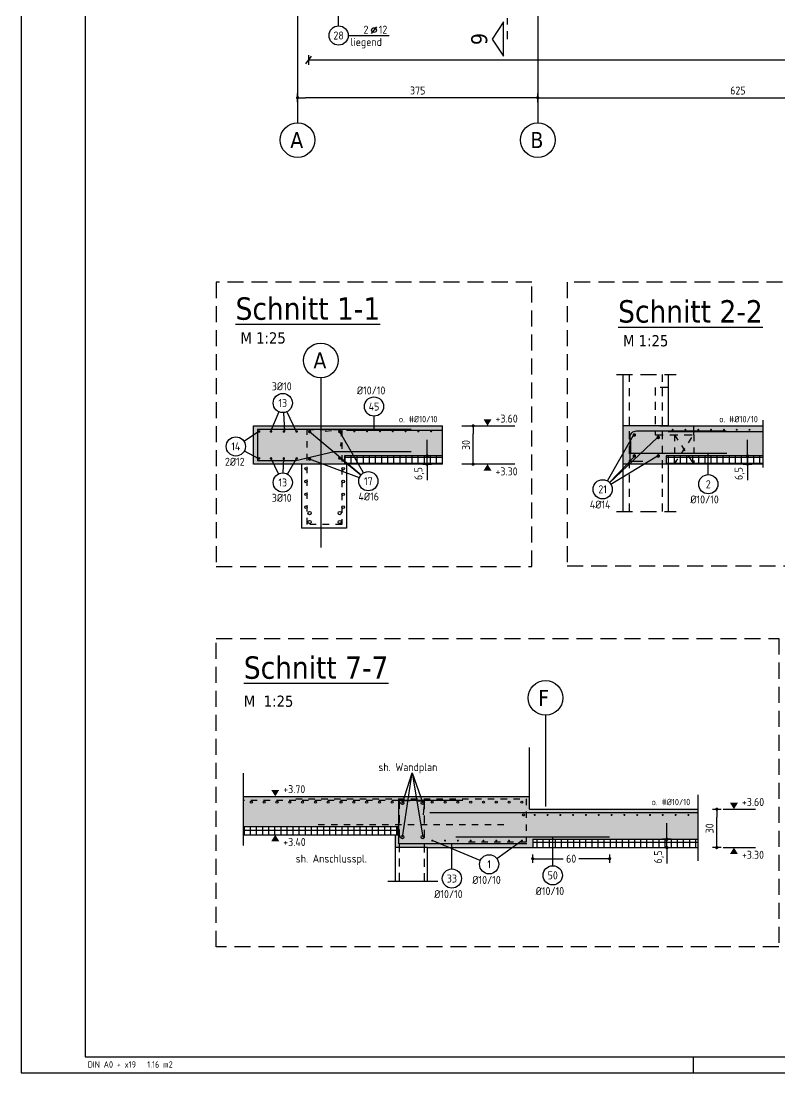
# Model space of a CAD drawing. Extents: x -19 to 96, y 0 to 49.
# Drawn here: x 5.99 to 17.84, y 0 to 16.43 of the extents above; entities that cross this region are included whole.
import ezdxf
from ezdxf.enums import TextEntityAlignment as Align

# ---------------------------------------------------------------- set-up
doc = ezdxf.new("R2010")
doc.units = 0
doc.header["$LTSCALE"] = 0.5
for name, pattern in [('AUSGEZOGEN', [1000.01, 1000, 0.01]), ('DASHED', [0.75, 0.5, -0.25]), ('DOT', [0.175, 0.05, -0.125]), ('HIDDEN', [0.375, 0.25, -0.125]), ('HIDDEN2', [0.187, 0.125, -0.062]), ('PUNKT', [0.175, 0.05, -0.125]), ('STRICHLINIE', [0.75, 0.5, -0.25]), ('STRICHPUNKT2', [0.55, 0.25, -0.125, 0.05, -0.125]), ('VERDECKT', [0.375, 0.25, -0.125])]:
    doc.linetypes.add(name, pattern=pattern)
for name, color, linetype in [('ACHSEN', 7, 'Continuous'), ('AFU', 7, 'Continuous'), ('BETON', 7, 'Continuous'), ('DETAIL', 7, 'Continuous'), ('DRUEBER', 7, 'Continuous'), ('grau_mittel', 7, 'Continuous'), ('Halbfertigteile', 7, 'Continuous'), ('HILFE', 7, 'Continuous'), ('koten', 7, 'Continuous'), ('MASSE', 7, 'Continuous'), ('OBJEKT', 7, 'Continuous'), ('RAHMEN', 7, 'Continuous'), ('RND', 7, 'Continuous'), ('SCHNITTE', 7, 'Continuous'), ('SFP_Achsen', 7, 'Continuous'), ('TEXT', 7, 'Continuous'), ('VERDECKT1', 7, 'Continuous')]:
    doc.layers.add(name, color=color, linetype=linetype)
doc.layers.add('NOPLOT', color=7, linetype='Continuous', plot=False)
doc.styles.add('helv', font='tahoma.ttf')
doc.styles.add('txt', font='isocp.shx')
doc.linetypes.add('AFU_50K', pattern='A,0.15,["/",Standard,S=0.2,R=0,X=-0.01,Y=-0.1],0.07,["/",Standard,S=0.2,R=0,X=-0.01,Y=-0.1],0.15', length=0.37)
doc.linetypes.add('AFU_50L', pattern='A,0.75,["/",Standard,S=0.2,R=0,X=-0.01,Y=-0.1],0.07,["/",Standard,S=0.2,R=0,X=-0.01,Y=-0.1],0.75', length=1.57)
doc.linetypes.add('AFU_50M', pattern='A,0.45,["/",Standard,S=0.2,R=0,X=-0.01,Y=-0.1],0.07,["/",Standard,S=0.2,R=0,X=-0.01,Y=-0.1],0.45', length=0.97)
doc.dimstyles.new('DOT_I', dxfattribs={"dimscale": 0.5, "dimtxt": 0.25, "dimasz": 0.25, "dimexe": 0.1, "dimexo": 0.3, "dimgap": 0.1, "dimtad": 1, "dimdec": 3, "dimzin": 3, "dimtxsty": 'txt', "dimblk": 'DOT', "dimblk1": 'DOT', "dimblk2": 'DOT', "dimsah": 1, "dimcen": 0.1, "dimse1": 1, "dimse2": 1, "dimazin": 0, "dimtfac": 1, "dimtdec": 4, "dimtix": 1, "dimtmove": 2, "dimatfit": 3, "dimfxl": 0, "dimtvp": 1, "dimtolj": 1, "dimtzin": 0, "dimarcsym": 0})
pattern_1 = [(180, (-13.28825, -12.87574), (-7e-18, -0.09525), []), (270, (-13.28825, -12.87574), (0.09525, -2e-17), [])]

# ---------------------------------------------------------------- blocks, each defined once
blk = doc.blocks.new('A0-19-0')
at = {"layer": 'RAHMEN'}
for p, q in [((0, 84.1), (0, 0)), ((0, 0), (137.9, 0))]:
    blk.add_line(p, q, dxfattribs=at)
at = {"layer": 'RAHMEN', "color": 5}
for p, q in [((2, 83.6), (2, 0.5)), ((2, 0.5), (137.4, 0.5))]:
    blk.add_line(p, q, dxfattribs=at)
at = {"layer": 'RAHMEN', "color": 7}
blk.add_line((21, 0), (21, 0.5), dxfattribs=at)
at = {"layer": 'RAHMEN', "color": 7, "style": 'txt'}
blk.add_text('DIN A0 + x19   1.16 m2', height=0.2, dxfattribs=at).set_placement((2.083, 0.164))
blk = doc.blocks.new('DOT')
at = {"layer": 'MASSE', "color": 7, "linetype": 'Continuous'}
for p, q in [((0, 0), (-1, 0)), ((0, 0.54), (0, -0.54))]:
    blk.add_line(p, q, dxfattribs=at)
at = {"layer": 'MASSE', "color": 7, "linetype": 'Continuous', "const_width": 0.2}
blk.add_lwpolyline([(-0.1, 0, 1), (0.1, 0, 1)], format="xyb", close=True, dxfattribs=at)
blk = doc.blocks.new('*D64')
at = {"layer": 'Defpoints', "color": 0, "linetype": 'AUSGEZOGEN', "transparency": 16777216}
for p in [(10.307, 15.232), (10.307, 15.232), (14.057, 15.232)]:
    blk.add_point(p, dxfattribs=at)
at = {"layer": 'MASSE', "color": 0, "linetype": 'AUSGEZOGEN', "lineweight": -2, "transparency": 16777216}
blk.add_line((13.932, 15.232), (10.432, 15.232), dxfattribs=at)
at = {"layer": 'MASSE', "color": 0, "linetype": 'AUSGEZOGEN', "lineweight": -2, "transparency": 16777216, "xscale": 0.125, "yscale": 0.125, "zscale": 0.125, "rotation": 180}
blk.add_blockref('DOT', (10.307, 15.232), dxfattribs=at)
at = {"layer": 'MASSE', "color": 0, "linetype": 'AUSGEZOGEN', "lineweight": -2, "transparency": 16777216, "xscale": 0.125, "yscale": 0.125, "zscale": 0.125}
blk.add_blockref('DOT', (14.057, 15.232), dxfattribs=at)
at = {"layer": 'MASSE', "color": 0, "linetype": 'AUSGEZOGEN', "transparency": 16777216, "insert": (12.182, 15.345), "char_height": 0.125, "attachment_point": 5, "style": 'txt'}
blk.add_mtext('\\A1;375', dxfattribs=at)
blk = doc.blocks.new('*D65')
at = {"layer": 'Defpoints', "color": 0, "linetype": 'AUSGEZOGEN', "transparency": 16777216}
for p in [(14.057, 15.232), (20.307, 15.232), (20.307, 15.232)]:
    blk.add_point(p, dxfattribs=at)
at = {"layer": 'MASSE', "color": 0, "linetype": 'AUSGEZOGEN', "lineweight": -2, "transparency": 16777216}
blk.add_line((14.182, 15.232), (20.182, 15.232), dxfattribs=at)
at = {"layer": 'MASSE', "color": 0, "linetype": 'AUSGEZOGEN', "lineweight": -2, "transparency": 16777216, "xscale": 0.125, "yscale": 0.125, "zscale": 0.125, "rotation": 180}
blk.add_blockref('DOT', (14.057, 15.232), dxfattribs=at)
at = {"layer": 'MASSE', "color": 0, "linetype": 'AUSGEZOGEN', "lineweight": -2, "transparency": 16777216, "xscale": 0.125, "yscale": 0.125, "zscale": 0.125}
blk.add_blockref('DOT', (20.307, 15.232), dxfattribs=at)
at = {"layer": 'MASSE', "color": 0, "linetype": 'AUSGEZOGEN', "transparency": 16777216, "insert": (17.182, 15.345), "char_height": 0.125, "attachment_point": 5, "style": 'txt'}
blk.add_mtext('\\A1;625', dxfattribs=at)
blk = doc.blocks.new('RND_HIN')
at = {"layer": 'RND', "color": 7, "linetype": 'Continuous'}
blk.add_circle((0, 0), 0.3, dxfattribs=at)
at = {"layer": 'RND', "color": 7, "linetype": 'Continuous', "style": 'txt'}
blk.add_attdef('POSI', text='', height=0.25, dxfattribs=at).set_placement((0, 0), align=Align.MIDDLE)
blk = doc.blocks.new('lei_gre')
at = {"layer": 'RND', "color": 7, "linetype": 'Continuous'}
for p, q in [((-0.09, -0.12), (0.09, 0.12)), ((0, 0.15), (0, -0.15))]:
    blk.add_line(p, q, dxfattribs=at)
blk = doc.blocks.new('okrd_u')
at = {"layer": 'koten', "color": 7, "linetype": 'Continuous'}
blk.add_solid([(-0.125, -0.202), (0.125, -0.202), (0, 0)], dxfattribs=at)
at = {"layer": 'koten', "style": 'txt'}
blk.add_attdef('OKRD', (0.25, -0.35), '', height=0.25, dxfattribs=at)
blk = doc.blocks.new('okrd_o')
at = {"layer": 'koten', "color": 7, "linetype": 'Continuous'}
blk.add_solid([(-0.125, 0.202), (0.125, 0.202), (0, 0)], dxfattribs=at)
at = {"layer": 'koten', "style": 'txt'}
blk.add_attdef('OKRD', (0.25, 0.1), '', height=0.25, dxfattribs=at)
blk = doc.blocks.new('*D172')
at = {"layer": 'Defpoints', "color": 0, "linetype": 'AUSGEZOGEN', "transparency": 16777216}
for p in [(13.048, 10.108), (13.048, 10.108), (13.048, 9.508)]:
    blk.add_point(p, dxfattribs=at)
at = {"layer": 'MASSE', "color": 0, "linetype": 'AUSGEZOGEN', "lineweight": -2, "transparency": 16777216}
blk.add_line((13.048, 9.633), (13.048, 9.983), dxfattribs=at)
at = {"layer": 'MASSE', "color": 0, "linetype": 'AUSGEZOGEN', "lineweight": -2, "transparency": 16777216, "xscale": 0.125, "yscale": 0.125, "zscale": 0.125}
for p, rotation in [((13.048, 10.108), 90), ((13.048, 9.508), 270)]:
    blk.add_blockref('DOT', p, dxfattribs=dict(at, rotation=rotation))
at = {"layer": 'MASSE', "color": 0, "linetype": 'AUSGEZOGEN', "transparency": 16777216, "insert": (12.935, 9.808), "char_height": 0.125, "attachment_point": 5, "rotation": 90, "style": 'txt'}
blk.add_mtext('\\A1;30', dxfattribs=at)
blk = doc.blocks.new('*D174')
at = {"layer": 'Defpoints', "color": 0, "linetype": 'AUSGEZOGEN', "transparency": 16777216}
for p in [(16.853, 4.12), (16.853, 4.12), (16.853, 3.52)]:
    blk.add_point(p, dxfattribs=at)
at = {"layer": 'MASSE', "color": 0, "linetype": 'AUSGEZOGEN', "lineweight": -2, "transparency": 16777216}
blk.add_line((16.853, 3.645), (16.853, 3.995), dxfattribs=at)
at = {"layer": 'MASSE', "color": 0, "linetype": 'AUSGEZOGEN', "lineweight": -2, "transparency": 16777216, "xscale": 0.125, "yscale": 0.125, "zscale": 0.125}
for p, rotation in [((16.853, 4.12), 90), ((16.853, 3.52), 270)]:
    blk.add_blockref('DOT', p, dxfattribs=dict(at, rotation=rotation))
at = {"layer": 'MASSE', "color": 0, "linetype": 'AUSGEZOGEN', "transparency": 16777216, "insert": (16.74, 3.82), "char_height": 0.125, "attachment_point": 5, "rotation": 90, "style": 'txt'}
blk.add_mtext('\\A1;30', dxfattribs=at)
blk = doc.blocks.new('RND_LEI')
at = {"layer": 'RND', "color": 7, "linetype": 'Continuous'}
blk.add_line((1.022, 0.066), (1.19, 0.27), dxfattribs=at)
for centre, radius in [((0, 0), 0.3), ((1.106, 0.168), 0.075)]:
    blk.add_circle(centre, radius, dxfattribs=at)
at = {"layer": 'RND', "color": 7, "linetype": 'Continuous', "style": 'txt'}
blk.add_attdef('POSL', text='', height=0.25, dxfattribs=at).set_placement((0, 0), align=Align.MIDDLE)
blk.add_attdef('ANZ', text='', height=0.25, dxfattribs=at).set_placement((0.931, 0.057), align=Align.RIGHT)
for tag, p in [('DUM', (1.253, 0.057)), ('ABSTD', (1.674, 0.057)), ('POSTXT', (0.374, -0.327))]:
    blk.add_attdef(tag, p, '', height=0.25, dxfattribs=at)
blk = doc.blocks.new('SCHN-1')
at = {"layer": 'SCHNITTE', "color": 5, "linetype": 'Continuous'}
blk.add_lwpolyline([(0.54, 0.125), (0, 0.485), (-0.54, 0.125)], close=True, dxfattribs=at)
at = {"layer": 'SCHNITTE', "color": 6, "linetype": 'Continuous', "style": 'helv'}
blk.add_attdef('SCHN-1', text='', height=0.5, dxfattribs=at).set_placement((0, 0.635), align=Align.CENTER)
blk = doc.blocks.new('*D197')
at = {"layer": 'Defpoints', "color": 0, "linetype": 'AUSGEZOGEN', "transparency": 16777216}
for p in [(12.329, 9.638), (12.329, 9.638), (12.329, 9.508)]:
    blk.add_point(p, dxfattribs=at)
at = {"layer": 'MASSE', "color": 0, "linetype": 'AUSGEZOGEN', "lineweight": -2, "transparency": 16777216}
for p, q in [((12.329, 9.763), (12.329, 9.888)), ((12.329, 9.508), (12.329, 9.638)), ((12.329, 9.383), (12.329, 9.258))]:
    blk.add_line(p, q, dxfattribs=at)
at = {"layer": 'MASSE', "color": 0, "linetype": 'AUSGEZOGEN', "lineweight": -2, "transparency": 16777216, "xscale": 0.125, "yscale": 0.125, "zscale": 0.125}
for p, rotation in [((12.329, 9.638), 270), ((12.329, 9.508), 90)]:
    blk.add_blockref('DOT', p, dxfattribs=dict(at, rotation=rotation))
at = {"layer": 'MASSE', "color": 0, "linetype": 'AUSGEZOGEN', "transparency": 16777216, "insert": (12.207, 9.362), "char_height": 0.125, "attachment_point": 5, "rotation": 90, "style": 'txt'}
blk.add_mtext('\\A1;6,5', dxfattribs=at)
blk = doc.blocks.new('*D218')
at = {"layer": 'Defpoints', "color": 0, "linetype": 'AUSGEZOGEN', "transparency": 16777216}
for p in [(13.979, 3.347), (13.979, 3.347), (15.179, 3.347)]:
    blk.add_point(p, dxfattribs=at)
at = {"layer": 'MASSE', "color": 0, "linetype": 'AUSGEZOGEN', "lineweight": -2, "transparency": 16777216}
for p, q in [((14.104, 3.347), (14.456, 3.347)), ((15.054, 3.347), (14.701, 3.347))]:
    blk.add_line(p, q, dxfattribs=at)
at = {"layer": 'MASSE', "color": 0, "linetype": 'AUSGEZOGEN', "lineweight": -2, "transparency": 16777216, "xscale": 0.125, "yscale": 0.125, "zscale": 0.125, "rotation": 180}
blk.add_blockref('DOT', (13.979, 3.347), dxfattribs=at)
at = {"layer": 'MASSE', "color": 0, "linetype": 'AUSGEZOGEN', "lineweight": -2, "transparency": 16777216, "xscale": 0.125, "yscale": 0.125, "zscale": 0.125}
blk.add_blockref('DOT', (15.179, 3.347), dxfattribs=at)
at = {"layer": 'MASSE', "color": 0, "linetype": 'AUSGEZOGEN', "transparency": 16777216, "insert": (14.579, 3.347), "char_height": 0.125, "attachment_point": 5, "style": 'txt'}
blk.add_mtext('\\A1;60', dxfattribs=at)
blk = doc.blocks.new('*D221')
at = {"layer": 'Defpoints', "color": 0, "linetype": 'AUSGEZOGEN', "transparency": 16777216}
for p in [(17.332, 9.638), (17.332, 9.638), (17.332, 9.508)]:
    blk.add_point(p, dxfattribs=at)
at = {"layer": 'MASSE', "color": 0, "linetype": 'AUSGEZOGEN', "lineweight": -2, "transparency": 16777216}
for p, q in [((17.332, 9.763), (17.332, 9.888)), ((17.332, 9.508), (17.332, 9.638)), ((17.332, 9.383), (17.332, 9.258))]:
    blk.add_line(p, q, dxfattribs=at)
at = {"layer": 'MASSE', "color": 0, "linetype": 'AUSGEZOGEN', "lineweight": -2, "transparency": 16777216, "xscale": 0.125, "yscale": 0.125, "zscale": 0.125}
for p, rotation in [((17.332, 9.638), 270), ((17.332, 9.508), 90)]:
    blk.add_blockref('DOT', p, dxfattribs=dict(at, rotation=rotation))
at = {"layer": 'MASSE', "color": 0, "linetype": 'AUSGEZOGEN', "transparency": 16777216, "insert": (17.21, 9.362), "char_height": 0.125, "attachment_point": 5, "rotation": 90, "style": 'txt'}
blk.add_mtext('\\A1;6,5', dxfattribs=at)
blk = doc.blocks.new('*D226')
at = {"layer": 'Defpoints', "color": 0, "linetype": 'AUSGEZOGEN', "transparency": 16777216}
for p in [(16.073, 3.65), (16.073, 3.65), (16.073, 3.52)]:
    blk.add_point(p, dxfattribs=at)
at = {"layer": 'MASSE', "color": 0, "linetype": 'AUSGEZOGEN', "lineweight": -2, "transparency": 16777216}
for p, q in [((16.073, 3.775), (16.073, 3.9)), ((16.073, 3.52), (16.073, 3.65)), ((16.073, 3.395), (16.073, 3.27))]:
    blk.add_line(p, q, dxfattribs=at)
at = {"layer": 'MASSE', "color": 0, "linetype": 'AUSGEZOGEN', "lineweight": -2, "transparency": 16777216, "xscale": 0.125, "yscale": 0.125, "zscale": 0.125}
for p, rotation in [((16.073, 3.65), 270), ((16.073, 3.52), 90)]:
    blk.add_blockref('DOT', p, dxfattribs=dict(at, rotation=rotation))
at = {"layer": 'MASSE', "color": 0, "linetype": 'AUSGEZOGEN', "transparency": 16777216, "insert": (15.951, 3.374), "char_height": 0.125, "attachment_point": 5, "rotation": 90, "style": 'txt'}
blk.add_mtext('\\A1;6,5', dxfattribs=at)

msp = doc.modelspace()

# ---------------------------------------------------------------- hatches: boundary and pattern name
at = {"layer": 'grau_mittel'}
for points in [[(11.0385, 9.6384), (12.5685, 9.6384), (12.5685, 10.1084), (9.6185, 10.1084), (9.6185, 9.5084), (11.0385, 9.5084)], [(11.8789, 3.7199), (11.8289, 3.7199), (11.8289, 3.5199), (13.9789, 3.5199), (13.9789, 3.6499), (16.5571, 3.6499), (16.5571, 4.1199), (13.9289, 4.1199), (13.9289, 4.3199), (9.4583, 4.3199), (9.4583, 3.8499), (11.8789, 3.8499)]]:
    msp.add_hatch(color=61, dxfattribs=at).paths.add_polyline_path(points)
at = {"layer": 'grau_mittel', "transparency": 33554687}
msp.add_hatch(color=61, dxfattribs=at).paths.add_polyline_path([(17.5718, 9.6384), (17.5718, 10.1084), (16.0922, 10.1084), (15.3922, 10.1084), (15.3922, 9.5084), (16.0622, 9.5084), (16.0622, 9.6384)])
at = {"layer": 'Halbfertigteile', "linetype": 'DOT', "transparency": 33554687}
h = msp.add_hatch(dxfattribs=at)
h.set_pattern_fill('ANSI37', color=171, scale=0.03, angle=135, style=0)
h.paths.add_polyline_path([(12.5685, 9.6384), (11.0385, 9.6384), (11.0385, 9.5084), (12.5685, 9.5084)])
at = {"layer": 'Halbfertigteile', "linetype": 'AUSGEZOGEN', "transparency": 33554687}
h = msp.add_hatch(dxfattribs=at)
h.set_pattern_fill('ANSI37', color=171, scale=0.03, angle=135, style=0)
h.paths.add_polyline_path([(16.0622, 9.6384), (16.0622, 9.5084), (17.5718, 9.5084), (17.5718, 9.6384)])
h = msp.add_hatch(dxfattribs=at)
h.set_pattern_fill('ANSI37', color=171, scale=0.03, angle=135, style=0)
h.set_pattern_definition(pattern_1)
h.paths.add_polyline_path([(11.8789, 3.8499), (9.4583, 3.8499), (9.4583, 3.7199), (11.8289, 3.7199), (11.8789, 3.7199)])
h = msp.add_hatch(dxfattribs=at)
h.set_pattern_fill('ANSI37', color=171, scale=0.03, angle=135, style=0)
h.set_pattern_definition(pattern_1)
h.paths.add_polyline_path([(14.1789, 3.6499), (13.9789, 3.6499), (13.9789, 3.5199), (14.1789, 3.5199)])
h.paths.add_polyline_path([(16.5571, 3.6499), (14.1789, 3.6499), (14.1789, 3.5199), (16.5571, 3.5199)])

# ---------------------------------------------------------------- linework, layer by layer
at = {"layer": 'ACHSEN', "color": 140, "linetype": 'AUSGEZOGEN'}
for p, q in [((10.3072, 16.7354), (10.3072, 14.8416)), ((14.0572, 16.7354), (14.0572, 14.8416)), ((10.6685, 10.8584), (10.6685, 8.2084)), ((14.1789, 5.587), (14.1789, 4.1617))]:
    msp.add_line(p, q, dxfattribs=at)
at = {"layer": 'AFU', "color": 8, "linetype": 'AFU_50L'}
msp.add_line((16.0922, 10.1084), (15.3922, 10.1084), dxfattribs=at)
at = {"layer": 'AFU', "color": 8, "linetype": 'AFU_50K'}
for p, q in [((11.0385, 9.5084), (10.3685, 9.5084)), ((12.3289, 3.5199), (11.8289, 3.5199))]:
    msp.add_line(p, q, dxfattribs=at)
at = {"layer": 'AFU', "color": 8, "linetype": 'AFU_50M'}
msp.add_line((16.0622, 9.5084), (15.3922, 9.5084), dxfattribs=at)
at = {"layer": 'BETON', "color": 6, "linetype": 'AUSGEZOGEN'}
for p, q in [((15.3922, 8.7721), (15.3922, 10.9096)), ((16.0922, 10.9096), (16.0922, 10.1084)), ((9.6185, 9.5084), (9.6185, 10.1084)), ((9.6185, 10.1084), (12.5685, 10.1084)), ((16.0922, 10.1084), (17.5718, 10.1084)), ((12.5685, 9.6384), (11.0385, 9.6384)), ((11.0385, 9.6384), (11.0385, 9.5084)), ((17.5718, 9.6384), (16.0622, 9.6384)), ((16.0622, 9.6384), (16.0622, 9.5084)), ((10.3685, 9.5084), (9.6185, 9.5084)), ((10.3685, 9.5084), (10.3685, 8.5084)), ((12.5685, 9.5084), (11.0385, 9.5084)), ((11.0685, 9.5084), (11.0685, 8.5084)), ((17.5718, 9.5084), (16.0622, 9.5084)), ((16.0922, 9.5084), (16.0922, 8.7721)), ((11.0685, 8.5084), (10.3685, 8.5084)), ((9.4583, 4.3199), (13.9289, 4.3199)), ((13.9289, 4.1199), (13.9289, 4.3199)), ((13.9289, 4.1199), (16.5571, 4.1199)), ((9.4583, 3.8499), (11.8789, 3.8499)), ((11.8789, 3.7199), (11.8789, 3.8499)), ((9.4583, 3.7199), (11.8289, 3.7199)), ((11.8289, 3.7199), (11.8289, 2.9955)), ((11.8289, 3.7199), (11.8789, 3.7199)), ((13.9789, 3.6499), (13.9789, 3.5199)), ((13.9789, 3.6499), (16.5571, 3.6499)), ((12.3289, 3.5199), (12.3289, 2.9955)), ((12.3289, 3.5199), (16.5571, 3.5199))]:
    msp.add_line(p, q, dxfattribs=at)
at = {"layer": 'BETON', "color": 7, "linetype": 'AUSGEZOGEN'}
for p, q in [((15.5422, 10.1084), (15.3922, 10.1084)), ((15.9622, 10.1084), (16.0922, 10.1084))]:
    msp.add_line(p, q, dxfattribs=at)
at = {"layer": 'DETAIL', "color": 102, "linetype": 'STRICHLINIE'}
for points in [[(9.0367, 12.3531), (9.0367, 7.9088), (13.9625, 7.9088), (13.9625, 12.3531)], [(14.5174, 12.3531), (14.5174, 7.9209), (19.0032, 7.9209), (19.0032, 12.3531)], [(9.0367, 1.9688), (9.0367, 6.7835), (17.8218, 6.7835), (17.8218, 1.9688)]]:
    msp.add_lwpolyline(points, close=True, dxfattribs=at)
at = {"layer": 'DRUEBER', "color": 171, "linetype": 'PUNKT'}
for p, q in [((16.1922, 9.9684), (16.1922, 9.5084)), ((16.1922, 9.5084), (16.4922, 9.9684)), ((16.1922, 9.9684), (16.4922, 9.5084)), ((16.4922, 9.9684), (16.4922, 9.5084))]:
    msp.add_line(p, q, dxfattribs=at)
at = {"layer": 'HILFE', "color": 102, "linetype": 'DASHED'}
for p, q in [((15.286, 10.9096), (16.2186, 10.9096)), ((15.286, 8.7721), (16.2186, 8.7721))]:
    msp.add_line(p, q, dxfattribs=at)
at = {"layer": 'HILFE', "color": 102, "linetype": 'AUSGEZOGEN'}
for p, q in [((12.8705, 10.1084), (13.6979, 10.1084)), ((13.6979, 9.5084), (12.8705, 9.5084)), ((11.9427, 4.2165), (12.0979, 4.6879)), ((11.9427, 3.6841), (12.0979, 4.6879)), ((12.0979, 4.6879), (12.2604, 4.2165)), ((12.0979, 4.6879), (12.2604, 3.6841)), ((16.9513, 4.1199), (17.4552, 4.1199)), ((16.9513, 3.5199), (17.4552, 3.5199))]:
    msp.add_line(p, q, dxfattribs=at)
at = {"layer": 'NOPLOT', "color": 191, "linetype": 'Continuous'}
msp.add_line((17.5718, 10.1963), (17.5718, 9.4576), dxfattribs=at)
at = {"layer": 'NOPLOT', "color": 191, "linetype": 'AUSGEZOGEN'}
for p, q in [((12.5685, 9.5084), (12.5685, 10.1084)), ((9.4583, 4.6838), (9.4583, 3.5508)), ((16.5571, 4.3416), (16.5571, 3.3126)), ((11.7186, 2.9955), (12.4984, 2.9955))]:
    msp.add_line(p, q, dxfattribs=at)
at = {"layer": 'OBJEKT', "color": 7, "linetype": 'AUSGEZOGEN'}
msp.add_line((13.9289, 4.3199), (13.9289, 5.081), dxfattribs=at)
at = {"layer": 'RND', "color": 102, "linetype": 'AUSGEZOGEN'}
for p, q in [((10.9477, 16.3545), (10.9477, 16.9415)), ((10.0157, 10.3259), (9.8823, 10.0184)), ((10.0845, 10.3138), (10.1023, 10.0184)), ((10.1386, 10.3275), (10.2823, 10.0184)), ((11.4999, 10.2591), (11.4999, 10.0484)), ((9.468, 9.8681), (9.6963, 10.0184)), ((11.2975, 9.3394), (10.4946, 10.0162)), ((11.337, 9.3726), (10.9645, 10.0162)), ((15.1443, 9.2471), (15.5509, 9.9639)), ((15.1792, 9.2198), (15.9251, 9.9262)), ((9.4752, 9.7155), (9.6963, 9.5984)), ((10.0097, 9.3575), (9.8923, 9.5984)), ((10.0822, 9.3725), (10.0923, 9.5984)), ((10.1504, 9.3525), (10.2923, 9.5984)), ((11.2718, 9.2956), (10.4946, 9.5879)), ((11.2953, 9.3368), (10.9645, 9.6033)), ((15.175, 9.224), (15.5789, 9.6378)), ((15.1983, 9.1948), (15.9251, 9.6378)), ((16.72, 9.3452), (16.72, 9.6734)), ((13.1597, 3.3171), (12.4098, 3.6288)), ((13.4198, 3.3473), (13.8098, 3.6288)), ((14.2911, 3.2364), (14.2911, 3.6874)), ((12.7167, 3.187), (12.7167, 3.5799))]:
    msp.add_line(p, q, dxfattribs=at)
at = {"layer": 'RND', "color": 7, "linetype": 'AUSGEZOGEN'}
for p, q in [((11.0977, 16.2045), (11.7377, 16.2045)), ((10.4789, 15.8221), (25.5256, 15.8221))]:
    msp.add_line(p, q, dxfattribs=at)
at = {"layer": 'RND', "color": 1, "linetype": 'HIDDEN'}
for points in [[(15.4922, 8.7721), (15.4922, 10.9096)], [(16.0048, 8.7721), (16.0048, 10.9096)]]:
    msp.add_lwpolyline(points, dxfattribs=at)
at = {"layer": 'RND', "color": 1, "linetype": 'AUSGEZOGEN'}
for points in [[(12.0785, 10.0484), (9.6785, 10.0484), (9.6785, 9.5684), (10.2785, 9.5684), (10.8785, 9.7084), (12.0785, 9.7084)], [(11.0685, 10.0384), (12.5685, 10.0384)], [(17.0088, 9.6734), (15.5088, 9.6734), (15.5088, 9.8734)], [(16.0922, 10.0184), (17.5718, 10.0184)], [(13.8889, 3.5799), (11.8889, 3.5799), (11.8889, 4.2599), (12.8889, 4.2599)], [(16.5571, 4.0621), (12.3702, 4.0621)], [(12.7789, 3.6874), (15.1789, 3.6874)]]:
    msp.add_lwpolyline(points, dxfattribs=at)
at = {"layer": 'RND', "color": 7, "linetype": 'AUSGEZOGEN'}
for points, const_width in [([(9.6963, 10.0184, 1), (9.7163, 10.0184, 1)], 0.02), ([(9.8823, 10.0184, 1), (9.9023, 10.0184, 1)], 0.02), ([(10.0823, 10.0184, 1), (10.1023, 10.0184, 1)], 0.02), ([(10.2823, 10.0184, 1), (10.3023, 10.0184, 1)], 0.02), ([(10.4821, 10.0162, 1), (10.5071, 10.0162, 1)], 0.025), ([(10.952, 10.0162, 1), (10.977, 10.0162, 1)], 0.025), ([(11.1847, 10.0224, 1), (11.2007, 10.0224, 1)], 0.016), ([(11.3927, 10.0304, 1), (11.3927, 10.0144, 1)], 0.016), ([(11.5927, 10.0304, 1), (11.5927, 10.0144, 1)], 0.016), ([(11.7927, 10.0304, 1), (11.7927, 10.0144, 1)], 0.016), ([(11.9927, 10.0304, 1), (11.9927, 10.0144, 1)], 0.016), ([(12.1927, 10.0304, 1), (12.1927, 10.0144, 1)], 0.016), ([(12.3927, 10.0304, 1), (12.3927, 10.0144, 1)], 0.016), ([(16.1558, 10.0456, 1), (16.1718, 10.0456, 1)], 0.016), ([(16.3638, 10.0536, 1), (16.3638, 10.0376, 1)], 0.016), ([(16.5638, 10.0536, 1), (16.5638, 10.0376, 1)], 0.016), ([(16.7638, 10.0536, 1), (16.7638, 10.0376, 1)], 0.016), ([(16.9638, 10.0536, 1), (16.9638, 10.0376, 1)], 0.016), ([(17.1638, 10.0536, 1), (17.1638, 10.0376, 1)], 0.016), ([(17.3638, 10.0536, 1), (17.3638, 10.0376, 1)], 0.016), ([(15.5509, 9.9639, 1), (15.5789, 9.9639, 1)], 0.028), ([(15.9251, 9.9262, 1), (15.9531, 9.9262, 1)], 0.028), ([(9.6963, 9.5984, 1), (9.7163, 9.5984, 1)], 0.02), ([(9.8823, 9.5984, 1), (9.9023, 9.5984, 1)], 0.02), ([(10.0823, 9.5984, 1), (10.1023, 9.5984, 1)], 0.02), ([(10.2823, 9.5984, 1), (10.3023, 9.5984, 1)], 0.02), ([(10.4821, 9.5879, 1), (10.5071, 9.5879, 1)], 0.025), ([(10.952, 9.6033, 1), (10.977, 9.6033, 1)], 0.025), ([(15.5509, 9.6378, 1), (15.5789, 9.6378, 1)], 0.028), ([(15.9251, 9.6378, 1), (15.9531, 9.6378, 1)], 0.028), ([(14.0018, 4.0298, 1), (14.0178, 4.0298, 1)], 0.016), ([(14.2018, 4.0298, 1), (14.2178, 4.0298, 1)], 0.016), ([(14.4018, 4.0298, 1), (14.4178, 4.0298, 1)], 0.016), ([(14.6018, 4.0298, 1), (14.6178, 4.0298, 1)], 0.016), ([(14.8018, 4.0298, 1), (14.8178, 4.0298, 1)], 0.016), ([(15.0018, 4.0298, 1), (15.0178, 4.0298, 1)], 0.016), ([(15.2018, 4.0298, 1), (15.2178, 4.0298, 1)], 0.016), ([(15.4018, 4.0298, 1), (15.4178, 4.0298, 1)], 0.016), ([(15.6018, 4.0298, 1), (15.6178, 4.0298, 1)], 0.016), ([(15.8018, 4.0298, 1), (15.8178, 4.0298, 1)], 0.016), ([(16.0018, 4.0298, 1), (16.0178, 4.0298, 1)], 0.016), ([(16.2018, 4.0298, 1), (16.2178, 4.0298, 1)], 0.016), ([(16.4018, 4.0298, 1), (16.4178, 4.0298, 1)], 0.016), ([(12.4018, 3.6288, 1), (12.4178, 3.6288, 1)], 0.016), ([(12.6018, 3.6288, 1), (12.6178, 3.6288, 1)], 0.016), ([(12.8018, 3.6288, 1), (12.8178, 3.6288, 1)], 0.016), ([(13.0018, 3.6288, 1), (13.0178, 3.6288, 1)], 0.016), ([(13.2018, 3.6288, 1), (13.2178, 3.6288, 1)], 0.016), ([(13.4018, 3.6288, 1), (13.4178, 3.6288, 1)], 0.016), ([(13.6018, 3.6288, 1), (13.6178, 3.6288, 1)], 0.016), ([(13.8018, 3.6288, 1), (13.8178, 3.6288, 1)], 0.016)]:
    msp.add_lwpolyline(points, format="xyb", close=True, dxfattribs=dict(at, const_width=const_width))
at = {"layer": 'RND', "color": 1, "linetype": 'HIDDEN2'}
msp.add_lwpolyline([(10.7395, 10.0257), (10.9985, 10.0484), (10.9985, 8.5684), (10.4585, 8.5684), (10.4585, 10.0484), (10.9985, 10.0484), (10.9759, 9.7894)], dxfattribs=at)
at = {"layer": 'RND', "color": 1, "linetype": 'AUSGEZOGEN'}
msp.add_lwpolyline([(15.6988, 9.5484), (15.4988, 9.5484), (15.4988, 9.9284, -0.4142136), (15.5988, 10.0284), (16.9988, 10.0284)], format="xyb", dxfattribs=at)
at = {"layer": 'RND', "color": 7, "linetype": 'HIDDEN2'}
for points in [[(10.2775, 4.2825), (13.8775, 4.2825), (13.8775, 3.6025), (12.8775, 3.6025)], [(11.8771, 4.2547), (9.4583, 4.2547)], [(10.6289, 3.8795), (13.5289, 3.8795)]]:
    msp.add_lwpolyline(points, dxfattribs=at)
at = {"layer": 'RND', "color": 7, "linetype": 'HIDDEN'}
for points in [[(12.2715, 4.0311), (12.2906, 4.2502), (11.8906, 4.2502), (11.8906, 2.9955)], [(12.2906, 2.9955), (12.2906, 4.2502), (12.0715, 4.231)]]:
    msp.add_lwpolyline(points, dxfattribs=at)
at = {"layer": 'RND', "color": 7, "linetype": 'AUSGEZOGEN'}
for centre, radius in [((10.4385, 9.4375), 0.02), ((11.0185, 9.4375), 0.02), ((10.4385, 9.2375), 0.02), ((11.0185, 9.2375), 0.02), ((10.4385, 9.0375), 0.02), ((11.0185, 9.0375), 0.02), ((10.4385, 8.8375), 0.02), ((10.4946, 8.7449), 0.025), ((10.9645, 8.7449), 0.025), ((11.0185, 8.8375), 0.02), ((10.4946, 8.6049), 0.025), ((10.9645, 8.6049), 0.025), ((9.5854, 4.2302), 0.016), ((9.7854, 4.2302), 0.016), ((9.9854, 4.2302), 0.016), ((10.1854, 4.2302), 0.016), ((10.3854, 4.2302), 0.016), ((10.5854, 4.2302), 0.016), ((10.7854, 4.2302), 0.016), ((10.9854, 4.2302), 0.016), ((11.1854, 4.2302), 0.016), ((11.3854, 4.2302), 0.016), ((11.5854, 4.2302), 0.016), ((11.7854, 4.2302), 0.016), ((11.9427, 4.2165), 0.025), ((12.2604, 4.2165), 0.025), ((12.4098, 4.2302), 0.016), ((12.6098, 4.2302), 0.016), ((12.8098, 4.2302), 0.016), ((13.0098, 4.2302), 0.016), ((13.2098, 4.2302), 0.016), ((13.4098, 4.2302), 0.016), ((13.6098, 4.2302), 0.016), ((13.8098, 4.2302), 0.016), ((13.8343, 4.0298), 0.016), ((11.9427, 3.6841), 0.025), ((12.2604, 3.6841), 0.025)]:
    msp.add_circle(centre, radius, dxfattribs=at)
at = {"layer": 'SCHNITTE', "color": 5, "linetype": 'STRICHPUNKT2'}
msp.add_line((13.5857, 16.1493), (13.5857, 16.6493), dxfattribs=at)
at = {"layer": 'SFP_Achsen', "color": 7, "linetype": 'AUSGEZOGEN'}
for centre in [(10.3072, 14.5711), (14.0572, 14.5711), (10.6685, 11.1288), (14.1789, 5.8575)]:
    msp.add_circle(centre, 0.2705, dxfattribs=at)
at = {"layer": 'VERDECKT1', "color": 102, "linetype": 'VERDECKT'}
for p, q in [((16.0922, 10.7084), (15.8922, 10.7084)), ((15.8922, 10.7084), (15.8922, 9.9684)), ((16.4922, 9.9684), (16.4922, 10.1084)), ((15.8922, 9.9684), (16.4922, 9.9684))]:
    msp.add_line(p, q, dxfattribs=at)

# ---------------------------------------------------------------- block references
at = {"layer": 'koten', "color": 7, "linetype": 'DASHED', "xscale": 0.5, "yscale": 0.5, "zscale": 0.5}
for name, p, values in [('okrd_o', (13.2728, 10.1084), {'OKRD': '+3.60'}), ('okrd_u', (9.9585, 3.7199), {'OKRD': '+3.40'}), ('okrd_u', (17.1206, 3.5199), {'OKRD': '+3.30'})]:
    msp.add_blockref(name, p, dxfattribs=at).add_auto_attribs(values)
at = {"layer": 'koten', "color": 7, "linetype": 'AUSGEZOGEN', "xscale": 0.5, "yscale": 0.5, "zscale": 0.5}
for name, p, values in [('okrd_u', (13.2728, 9.5084), {'OKRD': '+3.30'}), ('okrd_o', (9.9585, 4.3199), {'OKRD': '+3.70'}), ('okrd_o', (17.1206, 4.1199), {'OKRD': '+3.60'})]:
    msp.add_blockref(name, p, dxfattribs=at).add_auto_attribs(values)
at = {"layer": 'RAHMEN', "color": 7, "linetype": 'AUSGEZOGEN', "xscale": 0.5, "yscale": 0.5, "zscale": 0.5}
msp.add_blockref('A0-19-0', (5.9889, 0), dxfattribs=at)
at = {"layer": 'RND', "color": 7, "linetype": 'AUSGEZOGEN', "xscale": 0.5, "yscale": 0.5, "zscale": 0.5}
for name, p, values in [('RND_LEI', (10.9477, 16.2045), {'POSL': '28', 'DUM': '12', 'ANZ': '2', 'POSTXT': 'liegend'}), ('RND_HIN', (10.0754, 10.4636), {'POSI': '13'}), ('RND_HIN', (11.4999, 10.4091), {'POSI': '45'}), ('RND_HIN', (9.3427, 9.7857), {'POSI': '14'}), ('RND_HIN', (10.0754, 9.2226), {'POSI': '13'}), ('RND_HIN', (11.4122, 9.2427), {'POSI': '17'}), ('RND_HIN', (15.0703, 9.1167), {'POSI': '21'}), ('RND_HIN', (16.72, 9.1952), {'POSI': '2'}), ('RND_HIN', (13.2982, 3.2595), {'POSI': '1'}), ('RND_HIN', (12.7167, 3.037), {'POSI': '33'}), ('RND_HIN', (14.2911, 3.0864), {'POSI': '50'})]:
    msp.add_blockref(name, p, dxfattribs=at).add_auto_attribs(values)
msp.add_blockref('lei_gre', (10.4789, 15.8221), dxfattribs=at)
at = {"layer": 'SCHNITTE', "color": 5, "linetype": 'STRICHPUNKT2', "xscale": 0.5, "yscale": 0.5, "zscale": 0.5, "rotation": 90}
msp.add_blockref('SCHN-1', (13.5857, 16.1493), dxfattribs=at).add_auto_attribs({'SCHN-1': '9'})

# ---------------------------------------------------------------- texts
at = {"layer": 'SFP_Achsen', "color": 6, "linetype": 'AUSGEZOGEN', "style": 'helv'}
for s, p in [('A', (10.1931, 14.4467)), ('B', (13.9431, 14.4467)), ('A', (10.5545, 11.0045)), ('F', (14.0649, 5.7331))]:
    msp.add_text(s, height=0.25, dxfattribs=at).set_placement(p)
at = {"layer": 'TEXT', "color": 5, "linetype": 'AUSGEZOGEN', "style": 'helv'}
for s, p in [('%%USchnitt 1-1', (9.3397, 11.7643)), ('%%uSchnitt 2-2', (15.3129, 11.7205)), ('%%uSchnitt 7-7', (9.4681, 6.1571))]:
    msp.add_text(s, height=0.35, dxfattribs=at).set_placement(p)
at = {"layer": 'TEXT', "color": 1, "linetype": 'AUSGEZOGEN', "style": 'helv'}
for s, p in [('M 1:25 ', (9.4156, 11.3931)), ('M 1:25 ', (15.3888, 11.3493)), ('M  1:25', (9.4681, 5.7196))]:
    msp.add_text(s, height=0.175, dxfattribs=at).set_placement(p)
at = {"layer": 'TEXT', "color": 7, "linetype": 'AUSGEZOGEN', "style": 'txt'}
for s, height, p in [('3%%C10', 0.125, (9.9051, 10.6624)), ('%%C10/10', 0.125, (11.2335, 10.5977)), ('o. #%%c10/10', 0.1, (11.8883, 10.1622)), ('o. #%%c10/10', 0.1, (16.8915, 10.1622)), ('2%%C12', 0.125, (9.1724, 9.4838)), ('3%%C10', 0.125, (9.9051, 8.9208)), ('4%%C16', 0.125, (11.2583, 8.9409)), ('4%%C14', 0.125, (14.8705, 8.8151)), ('%%C10/10', 0.125, (16.4396, 8.895)), ('sh. Wandplan', 0.125, (11.5695, 4.7147)), ('o. #%%c10/10', 0.1, (15.8358, 4.182)), ('sh. Anschlusspl.', 0.125, (10.2784, 3.2861)), ('%%C10/10', 0.125, (13.0351, 2.9524)), ('%%C10/10', 0.125, (12.44, 2.7308)), ('%%C10/10', 0.125, (14.0248, 2.7782))]:
    msp.add_text(s, height=height, dxfattribs=at).set_placement(p)

# ---------------------------------------------------------------- dimensions: what is measured, and where the dimension line sits
at = {"layer": 'MASSE', "color": 7, "linetype": 'AUSGEZOGEN'}
for base, p2, picture, middle in [((10.3072, 15.2321), (10.3072, 15.2321), '*D64', (12.1822, 15.3446)), ((20.3072, 15.2321), (20.3072, 15.2321), '*D65', (17.1822, 15.3446))]:
    dim = msp.add_linear_dim(base=base, p1=(14.0572, 15.2321), p2=p2, dimstyle='DOT_I', override={"dimdec": 0, "dimlfac": 100}, dxfattribs=at)
    dim.commit()
    dim.dimension.update_dxf_attribs({"geometry": picture, "text_midpoint": middle})
for base, p1, p2, override, picture, middle in [((13.0478, 10.1084), (13.0478, 9.5084), (13.0478, 10.1084), {"dimdec": 0, "dimlfac": 50, "dimadec": 3}, '*D172', (12.9353, 9.8084)), ((16.8529, 4.1199), (16.8529, 3.5199), (16.8529, 4.1199), {"dimdec": 0, "dimlfac": 50}, '*D174', (16.7404, 3.8199))]:
    dim = msp.add_linear_dim(base=base, p1=p1, p2=p2, angle=90, dimstyle='DOT_I', override=override, dxfattribs=at)
    dim.commit()
    dim.dimension.update_dxf_attribs({"geometry": picture, "text_midpoint": middle})
for base, p1, p2, picture, middle in [((12.3289, 9.6384), (12.3289, 9.5084), (12.3289, 9.6384), '*D197', (12.207, 9.362)), ((17.3321, 9.6384), (17.3321, 9.5084), (17.3321, 9.6384), '*D221', (17.2103, 9.362)), ((16.0726, 3.6499), (16.0726, 3.5199), (16.0726, 3.6499), '*D226', (15.9508, 3.3736))]:
    dim = msp.add_linear_dim(base=base, p1=p1, p2=p2, angle=90, dimstyle='DOT_I', override={"dimdec": 1, "dimlfac": 50}, dxfattribs=at)
    dim.commit()
    dim.dimension.update_dxf_attribs({"geometry": picture, "text_midpoint": middle, "dimtype": 160})
dim = msp.add_linear_dim(base=(13.9789, 3.3465), p1=(15.1789, 3.3465), p2=(13.9789, 3.3465), dimstyle='DOT_I', override={"dimdec": 0, "dimlfac": 50}, dxfattribs=at)
dim.commit()
dim.dimension.update_dxf_attribs({"geometry": '*D218', "text_midpoint": (14.5789, 3.3465), "dimtype": 160})

doc.saveas('drawing.dxf')
